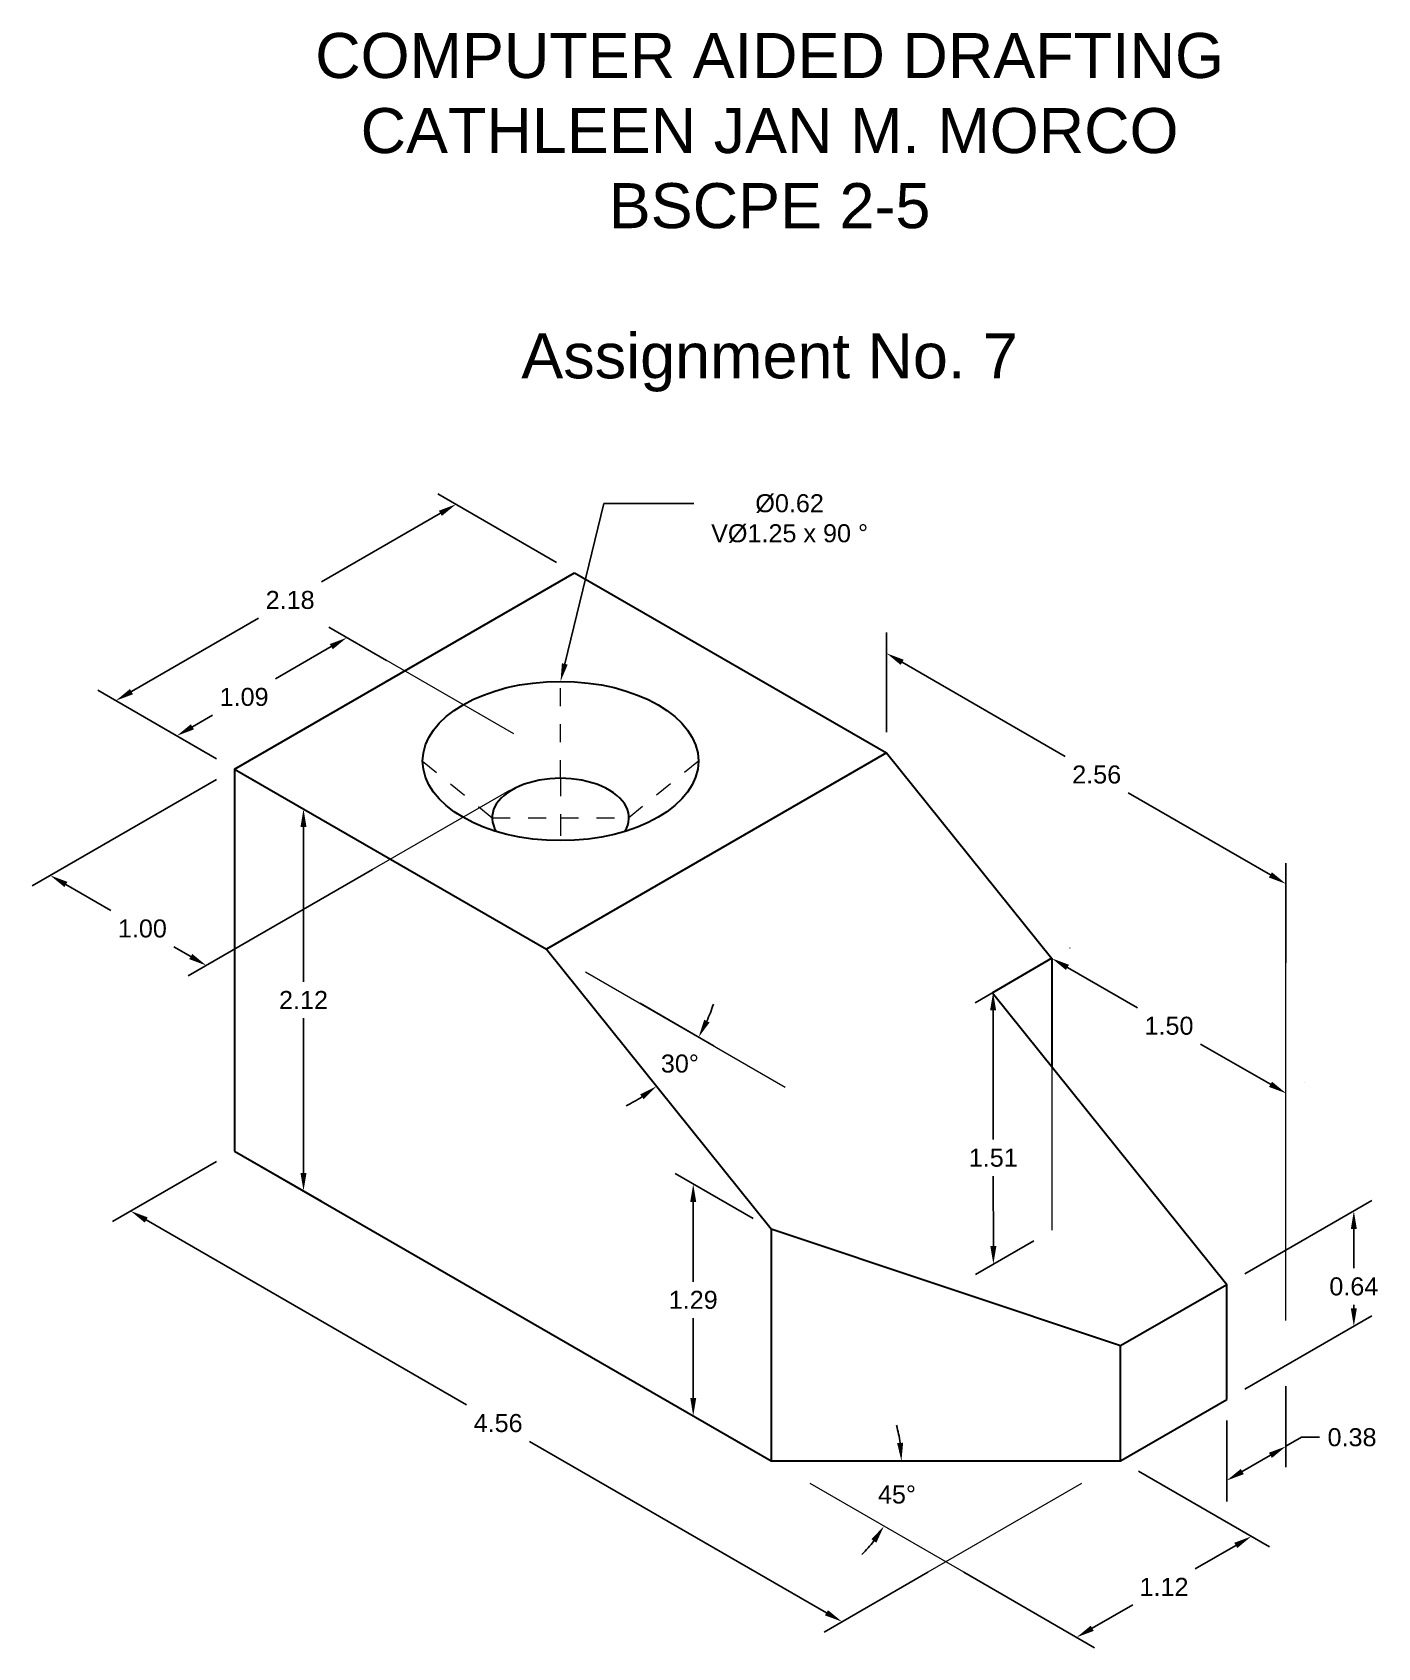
# Model space of a CAD drawing. Header units: millimetres. Extents: x -2.93 to 4.54, y -4.92 to 4.05.
import ezdxf
from ezdxf import colors
from ezdxf.entities.mleader import LeaderData, LeaderLine
from ezdxf.math import Vec2, Vec3

# ---------------------------------------------------------------- set-up
doc = ezdxf.new("R2010")
doc.units = ezdxf.units.MM
doc.header["$LTSCALE"] = 0.005
doc.header["$PDMODE"] = 35
doc.linetypes.add('CENTER2', pattern=[28.575, 19.05, -3.175, 3.175, -3.175])
for name, color, linetype, lineweight in [('centerline', 4, 'CENTER2', 13), ('dimension', 3, 'Continuous', 13), ('object', 7, 'Continuous', 30)]:
    doc.layers.add(name, color=color, linetype=linetype, lineweight=lineweight)
doc.styles.get("Standard").update_dxf_attribs({"font": 'arial.ttf'})
doc.dimstyles.new('Copy of ISO-25', dxfattribs={"dimtxt": 0.1, "dimasz": 0.1, "dimexe": 0.1, "dimexo": 0.1, "dimgap": 0.05, "dimtad": 0, "dimtih": 1, "dimtoh": 1, "dimzin": 1, "dimdsep": 46, "dimtxsty": 'Standard', "dimcen": 0, "dimadec": 0, "dimazin": 0, "dimtfac": 1, "dimtofl": 0, "dimtmove": 0, "dimatfit": 3, "dimfxl": 25.4, "dimarcsym": 0})

# ---------------------------------------------------------------- blocks, each defined once
blk = doc.blocks.new('*D12')
at = {"layer": 'Defpoints', "color": 0, "transparency": 16777216}
for p in [(-0.866, 0.5), (-2.1301, 0.1398), (-1.81, -0.045)]:
    blk.add_point(p, dxfattribs=at)
at = {"layer": 'dimension', "color": 0, "lineweight": -2, "transparency": 16777216}
for p, q in [((-0.966, 0.5577), (-1.2861, 0.7425)), ((-1.2727, 0.6348), (-1.5815, 0.4565)), ((-1.91, 0.0127), (-2.2301, 0.1975)), ((-2.0435, 0.1898), (-1.9316, 0.2544))]:
    blk.add_line(p, q, dxfattribs=at)
at = {"layer": 'dimension', "color": 0, "transparency": 16777216}
for points in [[(-1.281, 0.6492), (-1.2644, 0.6204), (-1.1861, 0.6848)], [(-2.0518, 0.2042), (-2.0351, 0.1754), (-2.1301, 0.1398)]]:
    blk.add_solid(points, dxfattribs=at)
at = {"layer": 'dimension', "color": 0, "transparency": 16777216, "insert": (-1.7566, 0.3554), "char_height": 0.1, "attachment_point": 5}
blk.add_mtext('1.09', dxfattribs=at)
blk = doc.blocks.new('*D13')
at = {"layer": 'Defpoints', "color": 0, "transparency": 16777216}
for p in [(-1.81, -0.045), (-0.944, -0.545), (-1.9662, -1.1352)]:
    blk.add_point(p, dxfattribs=at)
at = {"layer": 'dimension', "color": 0, "lineweight": -2, "transparency": 16777216}
for p, q in [((-1.91, -0.1027), (-2.9322, -0.6929)), ((-1.044, -0.6027), (-2.0662, -1.1929)), ((-2.7456, -0.6852), (-2.4962, -0.8291)), ((-2.0528, -1.0852), (-2.1462, -1.0312))]:
    blk.add_line(p, q, dxfattribs=at)
at = {"layer": 'dimension', "color": 0, "transparency": 16777216}
for points in [[(-2.7372, -0.6707), (-2.7539, -0.6996), (-2.8322, -0.6352)], [(-2.0444, -1.0707), (-2.0611, -1.0996), (-1.9662, -1.1352)]]:
    blk.add_solid(points, dxfattribs=at)
at = {"layer": 'dimension', "color": 0, "transparency": 16777216, "insert": (-2.3212, -0.9302), "char_height": 0.1, "attachment_point": 5}
blk.add_mtext('1.00', dxfattribs=at)
blk = doc.blocks.new('*D14')
at = {"layer": 'Defpoints', "color": 0, "transparency": 16777216}
for p in [(2.7264, -1.0959), (4.027, -1.845), (4.0278, -1.8446)]:
    blk.add_point(p, dxfattribs=at)
at = {"layer": 'dimension', "color": 0, "lineweight": -2, "transparency": 16777216}
for p, q in [((2.8265, -1.0381), (2.8273, -1.0377)), ((2.8139, -1.1454), (3.2025, -1.3692)), ((3.9411, -1.7946), (3.5525, -1.5708)), ((4.1271, -1.7872), (4.1278, -1.7868))]:
    blk.add_line(p, q, dxfattribs=at)
at = {"layer": 'dimension', "color": 0, "transparency": 16777216}
for points in [[(2.8222, -1.1309), (2.8055, -1.1598), (2.7272, -1.0954)], [(3.9495, -1.7802), (3.9328, -1.8091), (4.0278, -1.8446)]]:
    blk.add_solid(points, dxfattribs=at)
at = {"layer": 'dimension', "color": 0, "transparency": 16777216, "insert": (3.3775, -1.47), "char_height": 0.1, "attachment_point": 5}
blk.add_mtext('1.50', dxfattribs=at)
blk = doc.blocks.new('*D15')
at = {"layer": 'Defpoints', "color": 0, "transparency": 16777216}
for p in [(-0.5804, 1.4251), (0.0779, 1.045), (-1.81, -0.045)]:
    blk.add_point(p, dxfattribs=at)
at = {"layer": 'dimension', "color": 0, "lineweight": -2, "transparency": 16777216}
for p, q in [((-0.0221, 1.1027), (-0.6804, 1.4828)), ((-0.667, 1.3751), (-1.326, 0.9946)), ((-2.3817, 0.3851), (-1.6761, 0.7925)), ((-1.91, 0.0127), (-2.5683, 0.3928))]:
    blk.add_line(p, q, dxfattribs=at)
at = {"layer": 'dimension', "color": 0, "transparency": 16777216}
for points in [[(-0.6753, 1.3895), (-0.6587, 1.3607), (-0.5804, 1.4251)], [(-2.3901, 0.3995), (-2.3734, 0.3707), (-2.4683, 0.3351)]]:
    blk.add_solid(points, dxfattribs=at)
at = {"layer": 'dimension', "color": 0, "transparency": 16777216, "insert": (-1.501, 0.8936), "char_height": 0.1, "attachment_point": 5}
blk.add_mtext('2.18', dxfattribs=at)
blk = doc.blocks.new('*D16')
at = {"layer": 'Defpoints', "color": 0, "transparency": 16777216}
for p in [(4.027, -3.355), (3.6979, -3.545), (4.027, -3.804)]:
    blk.add_point(p, dxfattribs=at)
at = {"layer": 'dimension', "color": 0, "lineweight": -2, "transparency": 16777216}
for p, q in [((4.027, -3.4705), (4.027, -3.9195)), ((3.6979, -3.6605), (3.6979, -4.1095)), ((4.027, -3.804), (4.1136, -3.754)), ((4.1136, -3.754), (4.2136, -3.754)), ((3.7845, -3.944), (3.9404, -3.854))]:
    blk.add_line(p, q, dxfattribs=at)
at = {"layer": 'dimension', "color": 0, "transparency": 16777216}
for points in [[(3.9321, -3.8396), (3.9487, -3.8684), (4.027, -3.804)], [(3.7762, -3.9296), (3.7929, -3.9584), (3.6979, -3.994)]]:
    blk.add_solid(points, dxfattribs=at)
at = {"layer": 'dimension', "color": 0, "transparency": 16777216, "insert": (4.3936, -3.754), "char_height": 0.1, "attachment_point": 5}
blk.add_mtext('0.38', dxfattribs=at)
blk = doc.blocks.new('*D17')
at = {"layer": 'Defpoints', "color": 0, "transparency": 16777216}
for p in [(3.109, -3.885), (2.1391, -4.445), (2.8649, -4.864)]:
    blk.add_point(p, dxfattribs=at)
at = {"layer": 'dimension', "color": 0, "lineweight": -2, "transparency": 16777216}
for p, q in [((3.209, -3.9427), (3.9348, -4.3618)), ((3.7482, -4.354), (3.5234, -4.4838)), ((2.2391, -4.5027), (2.9649, -4.9218)), ((2.9515, -4.814), (3.1763, -4.6842))]:
    blk.add_line(p, q, dxfattribs=at)
at = {"layer": 'dimension', "color": 0, "transparency": 16777216}
for points in [[(3.7399, -4.3396), (3.7565, -4.3685), (3.8348, -4.304)], [(2.9431, -4.7996), (2.9598, -4.8285), (2.8649, -4.864)]]:
    blk.add_solid(points, dxfattribs=at)
at = {"layer": 'dimension', "color": 0, "transparency": 16777216, "insert": (3.3498, -4.584), "char_height": 0.1, "attachment_point": 5}
blk.add_mtext('1.12', dxfattribs=at)
blk = doc.blocks.new('*D18')
at = {"layer": 'Defpoints', "color": 0, "transparency": 16777216}
for p in [(1.1691, -3.885), (3.109, -3.885), (1.3856, -4.01), (1.8486, -4.1323), (2.602, -4.7122)]:
    blk.add_point(p, dxfattribs=at)
at = {"layer": 'dimension', "color": 0, "lineweight": -2, "transparency": 16777216}
for start, end in [(7.93062, 15.86125), (314.13875, 322.06938)]:
    blk.add_arc((1.1691, -3.885), 0.723, start, end, dxfattribs=at)
at = {"layer": 'dimension', "color": 0, "transparency": 16777216}
for points in [[(1.9019, -3.7841), (1.8686, -3.7864), (1.8922, -3.885)], [(1.7256, -4.3201), (1.7533, -4.3388), (1.7953, -4.2465)]]:
    blk.add_solid(points, dxfattribs=at)
at = {"layer": 'dimension', "color": 0, "transparency": 16777216, "insert": (1.8675, -4.0721), "char_height": 0.1, "attachment_point": 5}
blk.add_mtext('45%%D', dxfattribs=at)
blk = doc.blocks.new('*D19')
at = {"layer": 'Defpoints', "color": 0, "transparency": 16777216}
for p in [(-1.81, -2.165), (2.1391, -4.445), (1.5628, -4.7777)]:
    blk.add_point(p, dxfattribs=at)
at = {"layer": 'dimension', "color": 0, "lineweight": -2, "transparency": 16777216}
for p, q in [((-1.91, -2.2227), (-2.4863, -2.5555)), ((-2.2997, -2.5477), (-0.5215, -3.5744)), ((1.4762, -4.7277), (-0.1715, -3.7765)), ((2.0391, -4.5027), (1.4628, -4.8355))]:
    blk.add_line(p, q, dxfattribs=at)
at = {"layer": 'dimension', "color": 0, "transparency": 16777216}
for points in [[(-2.2914, -2.5333), (-2.308, -2.5622), (-2.3863, -2.4977)], [(1.4845, -4.7133), (1.4678, -4.7422), (1.5628, -4.7777)]]:
    blk.add_solid(points, dxfattribs=at)
at = {"layer": 'dimension', "color": 0, "transparency": 16777216, "insert": (-0.3465, -3.6754), "char_height": 0.1, "attachment_point": 5}
blk.add_mtext('4.56', dxfattribs=at)
blk = doc.blocks.new('*D21')
at = {"layer": 'Defpoints', "color": 0, "transparency": 16777216}
for p in [(-0.0779, -1.045), (-0.0779, -1.045), (0.3551, -1.295), (0.6219, -1.7244), (1.1691, -2.5975)]:
    blk.add_point(p, dxfattribs=at)
at = {"layer": 'dimension', "color": 0, "lineweight": -2, "transparency": 16777216}
blk.add_line((0.4417, -1.345), (0.8534, -1.5827), dxfattribs=at)
for start, end in [(335.87661, 341.75322), (297.02065, 302.89726)]:
    blk.add_arc((-0.0779, -1.045), 0.9754, start, end, dxfattribs=at)
at = {"layer": 'dimension', "color": 0, "transparency": 16777216}
for points in [[(0.8271, -1.4512), (0.7974, -1.4361), (0.7668, -1.5327)], [(0.4421, -1.8505), (0.4616, -1.8775), (0.5329, -1.8055)]]:
    blk.add_solid(points, dxfattribs=at)
at = {"layer": 'dimension', "color": 0, "transparency": 16777216, "insert": (0.6625, -1.6799), "char_height": 0.1, "attachment_point": 5}
blk.add_mtext('30%%D', dxfattribs=at)
blk = doc.blocks.new('*D22')
at = {"layer": 'Defpoints', "color": 0, "transparency": 16777216}
for p in [(-1.81, -0.045), (-1.81, -2.165), (-1.4267, -2.3863)]:
    blk.add_point(p, dxfattribs=at)
at = {"layer": 'dimension', "color": 0, "lineweight": -2, "transparency": 16777216}
for p, q in [((-1.71, -0.1027), (-1.3267, -0.324)), ((-1.4267, -0.3663), (-1.4267, -1.2261)), ((-1.4267, -2.2863), (-1.4267, -1.4265)), ((-1.71, -2.2227), (-1.3267, -2.444))]:
    blk.add_line(p, q, dxfattribs=at)
at = {"layer": 'dimension', "color": 0, "transparency": 16777216}
for points in [[(-1.4434, -0.3663), (-1.41, -0.3663), (-1.4267, -0.2663)], [(-1.4434, -2.2863), (-1.41, -2.2863), (-1.4267, -2.3863)]]:
    blk.add_solid(points, dxfattribs=at)
at = {"layer": 'dimension', "color": 0, "transparency": 16777216, "insert": (-1.4267, -1.3263), "char_height": 0.1, "attachment_point": 5}
blk.add_mtext('2.12', dxfattribs=at)
blk = doc.blocks.new('*D23')
at = {"layer": 'Defpoints', "color": 0, "transparency": 16777216}
for p in [(1.1691, -2.5975), (0.7366, -3.6353), (1.1691, -3.885)]:
    blk.add_point(p, dxfattribs=at)
at = {"layer": 'dimension', "color": 0, "lineweight": -2, "transparency": 16777216}
for p, q in [((1.0691, -2.5398), (0.6366, -2.2901)), ((0.7366, -2.4478), (0.7366, -2.8905)), ((0.7366, -3.5353), (0.7366, -3.0926)), ((1.0691, -3.8273), (0.6366, -3.5776))]:
    blk.add_line(p, q, dxfattribs=at)
at = {"layer": 'dimension', "color": 0, "transparency": 16777216}
for points in [[(0.72, -2.4478), (0.7533, -2.4478), (0.7366, -2.3478)], [(0.72, -3.5353), (0.7533, -3.5353), (0.7366, -3.6353)]]:
    blk.add_solid(points, dxfattribs=at)
at = {"layer": 'dimension', "color": 0, "transparency": 16777216, "insert": (0.7366, -2.9915), "char_height": 0.1, "attachment_point": 5}
blk.add_mtext('1.29', dxfattribs=at)
blk = doc.blocks.new('*D24')
at = {"layer": 'Defpoints', "color": 0, "transparency": 16777216}
for p in [(3.6979, -2.905), (4.4035, -3.1376), (3.6979, -3.545)]:
    blk.add_point(p, dxfattribs=at)
at = {"layer": 'dimension', "color": 0, "lineweight": -2, "transparency": 16777216}
for p, q in [((3.7979, -2.8473), (4.5035, -2.4399)), ((4.4035, -2.5976), (4.4035, -2.8157)), ((4.4035, -3.0376), (4.4035, -3.0178)), ((3.7979, -3.4873), (4.5035, -3.0799))]:
    blk.add_line(p, q, dxfattribs=at)
at = {"layer": 'dimension', "color": 0, "transparency": 16777216}
for points in [[(4.3868, -2.5976), (4.4202, -2.5976), (4.4035, -2.4976)], [(4.3868, -3.0376), (4.4202, -3.0376), (4.4035, -3.1376)]]:
    blk.add_solid(points, dxfattribs=at)
at = {"layer": 'dimension', "color": 0, "transparency": 16777216, "insert": (4.4035, -2.9168), "char_height": 0.1, "attachment_point": 5}
blk.add_mtext('0.64', dxfattribs=at)
blk = doc.blocks.new('*D25')
at = {"layer": 'Defpoints', "color": 0, "transparency": 16777216}
for p in [(2.7264, -1.0959), (2.728, -2.605), (2.4027, -2.7928)]:
    blk.add_point(p, dxfattribs=at)
at = {"layer": 'dimension', "color": 0, "lineweight": -2, "transparency": 16777216}
for p, q in [((2.6265, -1.1536), (2.3012, -1.3414)), ((2.4013, -1.3837), (2.402, -2.1013)), ((2.4026, -2.6928), (2.4022, -2.3035)), ((2.628, -2.6627), (2.3028, -2.8505))]:
    blk.add_line(p, q, dxfattribs=at)
at = {"layer": 'dimension', "color": 0, "transparency": 16777216}
for points in [[(2.4179, -1.3837), (2.3846, -1.3837), (2.4012, -1.2837)], [(2.4193, -2.6928), (2.3859, -2.6928), (2.4027, -2.7928)]]:
    blk.add_solid(points, dxfattribs=at)
at = {"layer": 'dimension', "color": 0, "transparency": 16777216, "insert": (2.4021, -2.2024), "char_height": 0.1, "attachment_point": 5}
blk.add_mtext('1.51', dxfattribs=at)
blk = doc.blocks.new('*D26')
at = {"layer": 'Defpoints', "color": 0, "transparency": 16777216}
for p in [(1.81, 0.045), (4.027, -0.682), (4.027, -1.235)]:
    blk.add_point(p, dxfattribs=at)
at = {"layer": 'dimension', "color": 0, "lineweight": -2, "transparency": 16777216}
for p, q in [((1.81, 0.1605), (1.81, 0.7134)), ((1.8966, 0.548), (2.8012, 0.0257)), ((3.9404, -0.632), (3.1513, -0.1764)), ((4.027, -1.1195), (4.027, -0.5666))]:
    blk.add_line(p, q, dxfattribs=at)
at = {"layer": 'dimension', "color": 0, "transparency": 16777216}
for points in [[(1.9049, 0.5624), (1.8883, 0.5335), (1.81, 0.598)], [(3.9487, -0.6176), (3.9321, -0.6465), (4.027, -0.682)]]:
    blk.add_solid(points, dxfattribs=at)
at = {"layer": 'dimension', "color": 0, "transparency": 16777216, "insert": (2.9762, -0.0754), "char_height": 0.1, "attachment_point": 5}
blk.add_mtext('2.56', dxfattribs=at)

msp = doc.modelspace()

# ---------------------------------------------------------------- linework, layer by layer
at = {"layer": 'centerline'}
for p, q in [((0, -0.0958), (0, 0.4419)), ((-0.7655, 0), (-0.3797, -0.315)), ((0.7655, 0), (0.3797, -0.315)), ((0, -0.0958), (0, -0.315)), ((-0.3797, -0.315), (0, -0.315)), ((0, -0.315), (0.3797, -0.315)), ((0, -0.315), (0, -0.4419))]:
    msp.add_line(p, q, dxfattribs=at)
at = {"layer": 'dimension'}
for p, q in [((-0.26, 0.1501), (-1.1261, 0.6501)), ((-0.2828, -0.1633), (-1.2268, -0.7083)), ((4.027, -3.105), (4.027, -0.8431)), ((0.1385, -1.17), (1.2471, -1.81)), ((2.728, -1.6975), (2.728, -2.605)), ((2.602, -4.7122), (1.3856, -4.01)), ((2.8925, -4.01), (1.7509, -4.6691))]:
    msp.add_line(p, q, dxfattribs=at)
at = {"layer": 'object'}
for p, q in [((-1.81, -0.045), (0.0779, 1.045)), ((0.0779, 1.045), (1.81, 0.045)), ((1.81, 0.045), (-0.0779, -1.045)), ((1.81, 0.045), (2.7264, -1.0959)), ((-1.81, -0.045), (-0.0779, -1.045)), ((-1.81, -0.045), (-1.81, -2.165)), ((-0.0779, -1.045), (1.1691, -2.5975)), ((2.728, -1.095), (2.3973, -1.2859)), ((2.728, -1.095), (2.728, -1.6975)), ((2.728, -1.095), (2.728, -1.6975)), ((2.3973, -1.2859), (3.6979, -2.905)), ((-1.81, -2.165), (1.1691, -3.885)), ((1.1691, -2.5975), (1.1691, -3.245)), ((1.1691, -2.5975), (3.109, -3.245)), ((3.109, -3.245), (3.6979, -2.905)), ((3.6979, -3.545), (3.6979, -2.905)), ((1.1691, -3.245), (1.1691, -3.885)), ((3.109, -3.885), (3.109, -3.245)), ((3.109, -3.885), (3.6979, -3.545)), ((1.1691, -3.885), (3.109, -3.885))]:
    msp.add_line(p, q, dxfattribs=at)
msp.add_ellipse((0, 0), major_axis=(-0.7655, 0), ratio=0.57735, dxfattribs=at)
msp.add_ellipse((0, -0.315), major_axis=(-0.3797, 0), ratio=0.57735, start_param=2.786315, end_param=6.638463, dxfattribs=at)

# ---------------------------------------------------------------- texts
at = {"layer": 'object', "insert": (-2.2011, 4.0413), "char_height": 0.25, "attachment_point": 1}
msp.add_mtext_dynamic_manual_height_columns('\\pxqc;{\\C0;COMPUTER AIDED DRAFTING\\PCATHLEEN JAN M. MORCO\\PBSCPE 2-5\\P\\PAssignment No. 7}', width=6.722802, gutter_width=43.8801, heights=[2.6323], dxfattribs=at)

# ---------------------------------------------------------------- dimensions: what is measured, and where the dimension line sits
at = {"layer": 'dimension'}
for base, p1, p2, angle, picture, middle in [((-0.5804, 1.4251), (-1.81, -0.045), (0.0779, 1.045), 30, '*D15', (-1.501, 0.8936)), ((-2.1301, 0.1398), (-0.866, 0.5), (-1.81, -0.045), 210, '*D12', (-1.7566, 0.3554)), ((4.027, -0.682), (1.81, 0.045), (4.027, -1.235), 330, '*D26', (2.9762, -0.0754)), ((-1.9662, -1.1352), (-1.81, -0.045), (-0.944, -0.545), 330, '*D13', (-2.3212, -0.9302)), ((4.0278, -1.8446), (2.7264, -1.0959), (4.027, -1.845), 330.05892, '*D14', (3.3775, -1.47)), ((2.4027, -2.7928), (2.7264, -1.0959), (2.728, -2.605), 270.0586, '*D25', (2.4021, -2.2024)), ((1.5628, -4.7777), (-1.81, -2.165), (2.1391, -4.445), 330, '*D19', (-0.3465, -3.6754)), ((4.4035, -3.1376), (3.6979, -2.905), (3.6979, -3.545), 270, '*D24', (4.4035, -2.9168)), ((4.027, -3.804), (3.6979, -3.545), (4.027, -3.355), 30, '*D16', (4.3936, -3.754)), ((2.8649, -4.864), (3.109, -3.885), (2.1391, -4.445), 210, '*D17', (3.3498, -4.584))]:
    dim = msp.add_linear_dim(base=base, p1=p1, p2=p2, angle=angle, dimstyle='Copy of ISO-25', dxfattribs=at)
    dim.commit()
    dim.dimension.update_dxf_attribs({"geometry": picture, "text_midpoint": middle, "dimtype": 161})
for p1, p2, distance, picture, middle in [((-1.81, -0.045), (-1.81, -2.165), 0.3833, '*D22', (-1.4267, -1.3263)), ((1.1691, -2.5975), (1.1691, -3.885), -0.4325, '*D23', (0.7366, -2.9915))]:
    dim = msp.add_aligned_dim(p1=p1, p2=p2, distance=distance, dimstyle='Copy of ISO-25', dxfattribs=at)
    dim.commit()
    dim.dimension.update_dxf_attribs({"geometry": picture, "text_midpoint": middle})
dim = msp.add_angular_dim_2l(base=(0.6219, -1.7244), line1=((-0.0779, -1.045), (1.1691, -2.5975)), line2=((-0.0779, -1.045), (0.3551, -1.295)), text='30%%D', dimstyle='Copy of ISO-25', dxfattribs=at)
dim.commit()
dim.dimension.update_dxf_attribs({"geometry": '*D21', "text_midpoint": (0.6625, -1.6799), "dimtype": 162})
dim = msp.add_angular_dim_2l(base=(1.8486, -4.1323), line1=((2.602, -4.7122), (1.3856, -4.01)), line2=((1.1691, -3.885), (3.109, -3.885)), text='45%%D', dimstyle='Copy of ISO-25', dxfattribs=at)
dim.commit()
dim.dimension.update_dxf_attribs({"geometry": '*D18', "text_midpoint": (1.8675, -4.0721)})

# ---------------------------------------------------------------- leaders
ml = msp.add_multileader_mtext('Standard', dxfattribs=at)
ml.set_content('%%C0.62\\PV%%C1.25 x 90 %%D', color=256)
ml.set_leader_properties(linetype='Continuous')
ml.build(insert=Vec2(0, 0))
ml.multileader.update_dxf_attribs({"dogleg_length": 0.5, "arrow_head_size": 0.1})
ctx = ml.context
ctx.base_point, ctx.char_height, ctx.arrow_head_size, ctx.landing_gap_size, ctx.plane_origin = Vec3(0.7408, 1.429), 0.1, 0.1, 0.1, Vec3(0, 0.4419)
ctx.text_align_type = 1
notes = []
notes.append((ctx, [(0, (1, 1, 0), (0.2408, 1.429), (1, 0), 0.5, [(0, [(0, 0.4419)], 0, [])])]))
ctx.mtext.insert, ctx.mtext.alignment, ctx.mtext.flow_direction = Vec3(1.2715, 1.4811), 2, 5
for ctx, leaders in notes:
    for number, flags, end, landing, length, lines in leaders:
        leader = LeaderData()
        leader.index, (leader.has_last_leader_line, leader.has_dogleg_vector, leader.attachment_direction) = number, flags
        leader.last_leader_point, leader.dogleg_vector, leader.dogleg_length = Vec3(end), Vec3(landing), length
        for number, points, colour, breaks in lines:
            line = LeaderLine()
            line.index, line.vertices, line.color, line.breaks = number, Vec3.list(points), colors.encode_raw_color(colour), breaks
            leader.lines.append(line)
        ctx.leaders.append(leader)

doc.saveas('drawing.dxf')
